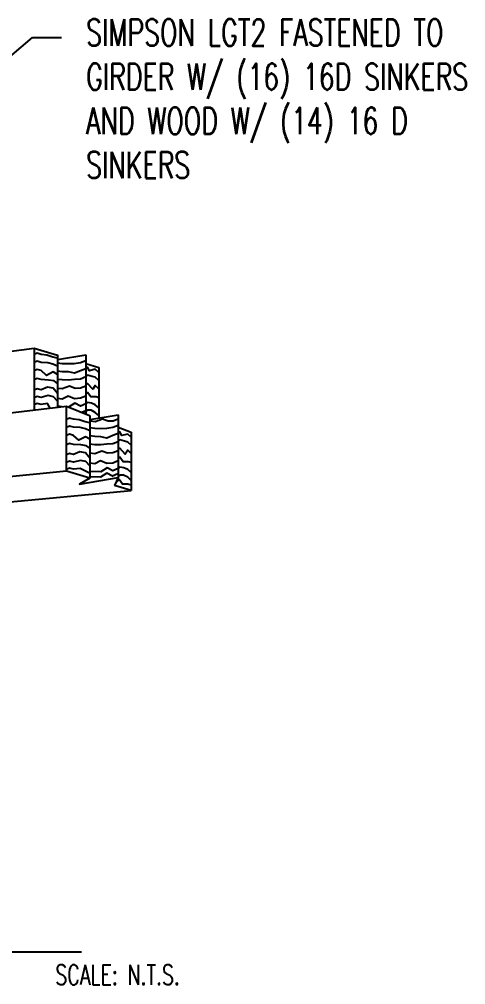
# Model space of a CAD drawing. Header units: inches. Extents: x -25328 to 8149, y -5530 to 4336.
# Drawn here: x -8485 to -8383.8, y 1950.6 to 2169.4 of the extents above; entities that cross this region are included whole.
import ezdxf

# ---------------------------------------------------------------- set-up
doc = ezdxf.new("R2010")
doc.units = ezdxf.units.IN
doc.header["$LTSCALE"] = 16
doc.header["$MEASUREMENT"] = 0
doc.layers.get('0').update_dxf_attribs({"linetype": 'CONTINUOUS'})
for name, color, linetype in [('BLOCK', 8, 'CONTINUOUS'), ('HATCH', 8, 'CONTINUOUS'), ('TEXT', 11, 'CONTINUOUS'), ('TEXT ROOM', 3, 'CONTINUOUS'), ('wall-external', 6, 'CONTINUOUS')]:
    doc.layers.add(name, color=color, linetype=linetype)
doc.styles.add('PAYTAS RM', font='romans.shx', dxfattribs={"width": 0.7, "height": 4.5})
doc.styles.add('PAYTS NOTES', font='romans.shx', dxfattribs={"width": 0.7, "height": 4.5})
doc.dimstyles.new('DIM- PAYTAS', dxfattribs={"dimscale": 48, "dimtxt": 0.1, "dimasz": 0.0625, "dimexe": 0.125, "dimexo": 0.125, "dimgap": 0.125, "dimtad": 1, "dimdec": 1, "dimzin": 3, "dimdsep": 46, "dimlunit": 4, "dimtxsty": 'PAYTAS RM', "dimblk": 'ARCHTICK', "dimcen": 0.09, "dimdle": 0.125, "dimclrd": 5, "dimclre": 5, "dimclrt": 11, "dimadec": 0, "dimazin": 0, "dimtfac": 1, "dimtdec": 1, "dimtofl": 0, "dimtmove": 2, "dimatfit": 3, "dimfxl": 0, "dimfrac": 2, "dimtolj": 1, "dimtzin": 3, "dimarcsym": 0})

# ---------------------------------------------------------------- blocks, each defined once
blk = doc.blocks.new('_ArchTick')
at = {"color": 0, "linetype": 'ByBlock', "const_width": 0.15}
blk.add_lwpolyline([(-0.5, -0.5), (0.5, 0.5)], dxfattribs=at)

msp = doc.modelspace()

# ---------------------------------------------------------------- linework, layer by layer
at = {"layer": 'HATCH'}
for points in [[(-8476.33928329, 2092.61976477), (-8477.44558334, 2092.86109039), (-8478.77343296, 2093.2834099), (-8480.04092659, 2093.46440446), (-8481.00663531, 2093.70573008), (-8481.6830431, 2093.40407272)], [(-8469.93880519, 2092.01645137), (-8471.16847516, 2091.53380012), (-8472.55668175, 2091.35280623), (-8473.88453137, 2091.29247449), (-8475.27273797, 2091.35280623), (-8476.33928329, 2091.47346905)], [(-8476.33928329, 2090.80982324), (-8477.38522636, 2091.23214342), (-8478.53200603, 2091.53380012), (-8480.04092659, 2091.65446293), (-8481.00663531, 2091.89578856), (-8481.6830431, 2091.59413119)], [(-8476.33928329, 2088.93955064), (-8477.32487037, 2089.48253297), (-8478.83378994, 2088.69822502), (-8480.04092659, 2089.78419033), (-8481.00663531, 2090.02551596), (-8481.6830431, 2089.72385859)], [(-8469.93880519, 2090.20650984), (-8471.16847516, 2089.72385859), (-8472.49632477, 2089.18087627), (-8473.88453137, 2089.48253297), (-8475.27273797, 2089.54286471), (-8476.33928329, 2089.66352752)], [(-8467.00274571, 2089.36187082), (-8467.78849413, 2090.08584703), (-8469.11634375, 2089.72385859), (-8469.53884162, 2090.56849828), (-8469.93880519, 2090.20650984)], [(-8476.33928329, 2086.88828349), (-8477.14379943, 2087.43126648), (-8478.41129206, 2087.61226037), (-8480.04092659, 2087.73292318), (-8481.00663531, 2087.97424881), (-8481.6830431, 2087.67259144)], [(-8469.93880519, 2088.33623725), (-8471.16847516, 2087.85358599), (-8472.49632477, 2087.79325492), (-8473.88453137, 2087.61226037), (-8475.27273797, 2087.67259211), (-8476.33928329, 2087.79325492)], [(-8467.00274571, 2087.5519293), (-8467.78849413, 2088.27590551), (-8468.51277592, 2088.45690006), (-8469.53884162, 2088.75855676), (-8469.93880519, 2088.39656832)], [(-8476.33928329, 2084.59569138), (-8477.32487037, 2085.80231884), (-8478.65271999, 2086.04364447), (-8480.04092659, 2085.44033107), (-8481.00663531, 2085.6816567), (-8481.6830431, 2085.37999933)], [(-8469.93880519, 2086.28497009), (-8471.16847516, 2085.80231884), (-8472.3756118, 2085.74198777), (-8473.64310444, 2086.22463902), (-8475.27273797, 2085.62132496), (-8476.33928329, 2085.74198777)], [(-8467.00274571, 2085.6816567), (-8467.78849413, 2086.40563291), (-8468.39206196, 2085.56099322), (-8469.53884162, 2086.88828416), (-8469.93880519, 2086.52629572)], [(-8476.33928329, 2082.84608093), (-8477.26451339, 2083.87171517), (-8478.47164904, 2084.11304013), (-8480.04092659, 2083.69072062), (-8481.00663531, 2083.93204624), (-8481.6830431, 2083.63038888)], [(-8469.93880519, 2083.99237798), (-8471.16847516, 2083.50972673), (-8472.49632477, 2083.38906392), (-8473.94488835, 2083.99237732), (-8475.27273797, 2083.32873285), (-8476.33928329, 2083.44939566)], [(-8467.00274571, 2083.63038954), (-8467.60742418, 2083.81138343), (-8468.81455983, 2083.81138343), (-8469.53884162, 2084.83701701), (-8469.93880519, 2084.47502857)], [(-8477.99193575, 2081.2618676), (-8478.59236301, 2082.30309927), (-8480.04092659, 2082.12210472), (-8481.00663531, 2082.36343034), (-8481.6830431, 2082.06177298)], [(-8475.28422428, 2081.58042189), (-8476.33928329, 2081.69978521)], [(-8469.93880519, 2082.24276753), (-8471.16847516, 2081.76011628), (-8472.43596878, 2082.42376142), (-8473.88453137, 2081.51879065), (-8473.91529732, 2081.52012775)], [(-8467.00274571, 2081.33779743), (-8467.78849413, 2082.06177364), (-8468.69384587, 2082.42376142), (-8469.53884162, 2082.5444249), (-8469.93880519, 2082.18243646)], [(-8468.9991346, 2077.93946737), (-8470.10543464, 2078.180793), (-8471.43328426, 2078.60311251), (-8472.70077789, 2078.78410706), (-8473.66648661, 2079.02543269), (-8474.34289441, 2078.72377532)], [(-8469.93880519, 2080.67415163), (-8470.87838413, 2080.30536247)], [(-8470.45693333, 2080.13678215), (-8469.93880519, 2080.22313684), (-8470.05090933, 2079.97437255)], [(-8467.00274571, 2079.58818698), (-8467.78849413, 2080.31216319), (-8468.75420285, 2080.79481444), (-8469.53884162, 2080.79481444), (-8469.93880519, 2080.432826)], [(-8462.47794352, 2078.8444388), (-8463.70761349, 2078.36178755), (-8464.91475013, 2078.30145648), (-8466.18224277, 2078.78410773), (-8467.8118763, 2078.18079366), (-8468.87842162, 2078.30145648)], [(-8468.9991346, 2076.12952585), (-8470.04507766, 2076.55184602), (-8471.19185733, 2076.85350272), (-8472.70077789, 2076.97416554), (-8473.66648661, 2077.21549116), (-8474.34289441, 2076.9138338)], [(-8462.59865649, 2077.33615397), (-8463.82832646, 2076.85350272), (-8465.21653306, 2076.67250884), (-8466.54438267, 2076.6121771), (-8467.93258927, 2076.67250884), (-8468.9991346, 2076.79317165)], [(-8468.9991346, 2074.25925325), (-8469.98472167, 2074.80223557), (-8471.49364124, 2074.01792762), (-8472.70077789, 2075.10389294), (-8473.66648661, 2075.34521856), (-8474.34289441, 2075.0435612)], [(-8462.59865649, 2075.52621245), (-8463.82832646, 2075.0435612), (-8465.15617608, 2074.50057887), (-8466.54438267, 2074.80223557), (-8467.93258927, 2074.86256731), (-8468.9991346, 2074.98323012)], [(-8459.66259701, 2074.68157343), (-8460.44834543, 2075.40554964), (-8461.77619505, 2075.0435612), (-8462.19869293, 2075.88820089), (-8462.59865649, 2075.52621245)], [(-8468.9991346, 2072.2079861), (-8469.80365073, 2072.75096909), (-8471.07114337, 2072.93196297), (-8472.70077789, 2073.05262579), (-8473.66648661, 2073.29395141), (-8474.34289441, 2072.99229405)], [(-8462.59865649, 2073.65593985), (-8463.82832646, 2073.1732886), (-8465.15617608, 2073.11295753), (-8466.54438267, 2072.93196297), (-8467.93258927, 2072.99229471), (-8468.9991346, 2073.11295753)], [(-8459.66259701, 2072.8716319), (-8460.44834543, 2073.59560811), (-8461.17262722, 2073.77660266), (-8462.19869293, 2074.07825936), (-8462.59865649, 2073.71627092)], [(-8468.9991346, 2069.91539399), (-8469.98472167, 2071.12202145), (-8471.31257129, 2071.36334707), (-8472.70077789, 2070.76003368), (-8473.66648661, 2071.0013593), (-8474.34289441, 2070.69970194)], [(-8462.59865649, 2071.6046727), (-8463.82832646, 2071.12202145), (-8465.0354631, 2071.06169037), (-8466.30295574, 2071.54434163), (-8467.93258927, 2070.94102756), (-8468.9991346, 2071.06169037)], [(-8459.66259701, 2071.0013593), (-8460.44834543, 2071.72533551), (-8461.05191326, 2070.88069582), (-8462.19869293, 2072.20798676), (-8462.59865649, 2071.84599832)], [(-8459.66259701, 2068.95009215), (-8460.26727548, 2069.13108604), (-8461.47441114, 2069.13108604), (-8462.19869293, 2070.15671961), (-8462.59865649, 2069.79473117)], [(-8468.9991346, 2068.16578353), (-8469.92436469, 2069.19141777), (-8471.13150035, 2069.43274273), (-8472.70077789, 2069.01042322), (-8473.66648661, 2069.25174885), (-8474.34289441, 2068.95009148)], [(-8462.59865649, 2069.31208059), (-8463.82832646, 2068.82942934), (-8465.15617608, 2068.70876652), (-8466.60473966, 2069.31207992), (-8467.93258927, 2068.64843545), (-8468.9991346, 2068.76909826)], [(-8459.66259701, 2066.65750004), (-8460.44834543, 2067.38147625), (-8461.35369717, 2067.74346402), (-8462.19869293, 2067.8641275), (-8462.59865649, 2067.50213906)], [(-8468.99563078, 2066.43594571), (-8471.25221431, 2067.62280187), (-8472.70077789, 2067.44180732), (-8473.66648661, 2067.68313295), (-8474.34289441, 2067.38147558)], [(-8462.65901248, 2066.35584201), (-8463.88868245, 2065.87319075), (-8465.15617608, 2066.53683589), (-8466.60473867, 2065.63186513), (-8469.05949059, 2065.73854914)], [(-8462.59865649, 2067.56247013), (-8463.82832646, 2067.07981888), (-8465.09582008, 2067.74346402), (-8466.54438267, 2066.83849326), (-8468.9991346, 2066.94517727)], [(-8459.66259701, 2064.90788959), (-8460.44834543, 2065.6318658), (-8461.41405415, 2066.11451705), (-8462.19869293, 2066.11451705), (-8462.59865649, 2065.75252861)], [(-8459.66259701, 2063.82805769), (-8460.44834543, 2064.0632499), (-8461.65548109, 2064.0632499), (-8462.37976288, 2065.08888347), (-8463.09490456, 2064.44164196)]]:
    msp.add_lwpolyline(points, dxfattribs=at)
at = {"layer": 'wall-external', "color": 1}
for p, q in [((-8530.12802451, 2088.41080786), (-8481.6830431, 2094.90343424)), ((-8481.6830431, 2094.90343424), (-8481.6830431, 2080.82761967)), ((-8481.6830431, 2094.90343424), (-8476.33928329, 2093.30030629)), ((-8476.33928329, 2093.37992229), (-8476.33928329, 2081.4562973)), ((-8476.33928329, 2092.29580708), (-8469.93880519, 2093.36255343)), ((-8469.93880519, 2093.36255343), (-8469.93880519, 2080.22313684)), ((-8469.93880519, 2091.38016286), (-8467.00274571, 2090.49934502)), ((-8467.00274571, 2090.49934502), (-8467.00274571, 2079.03235638)), ((-8531.75567734, 2074.93672153), (-8474.34289441, 2081.69116658)), ((-8474.34289441, 2067.01086918), (-8474.34289441, 2081.69116658)), ((-8474.34289441, 2081.69116658), (-8469.08052031, 2079.58621694)), ((-8468.9991346, 2078.6996249), (-8462.59865649, 2079.76637125)), ((-8468.9991346, 2079.63127304), (-8468.9991346, 2065.40774124)), ((-8462.59865649, 2079.76637125), (-8462.59865649, 2065.54283945)), ((-8462.59865649, 2076.99347141), (-8459.66259701, 2075.81904762)), ((-8459.66259701, 2075.81904762), (-8459.66259701, 2062.60677997)), ((-8474.34289441, 2067.01086918), (-8542.00777286, 2060.10628975)), ((-8468.9991346, 2065.40774124), (-8474.34289441, 2067.01086918)), ((-8459.66259701, 2062.60677997), (-8463.41453731, 2063.73236206)), ((-8528.65999477, 2056.20495956), (-8459.66259701, 2062.60677997))]:
    msp.add_line(p, q, dxfattribs=at)
msp.add_lwpolyline([(-8468.9991346, 2065.40774124), (-8471.40683493, 2064.07480971), (-8462.59865649, 2065.54283945), (-8463.41453731, 2063.73236206)], dxfattribs=at)

# ---------------------------------------------------------------- texts
at = {"layer": 'TEXT', "style": 'PAYTS NOTES', "width": 0.7}
msp.add_text('SCALE: N.T.S.', height=4.5, dxfattribs=at).set_placement((-8476.85563268, 1950.5929075))
at = {"layer": 'TEXT', "insert": (-8469.87786661, 2169.41199881), "char_height": 6, "width": 103.4625818877, "attachment_point": 1, "style": 'PAYTS NOTES'}
msp.add_mtext('SIMPSON LGT2 FASTENED TO GIRDER W/ (16) 16D SINKERS AND WOOD W/ (14) 16 D SINKERS', dxfattribs=at)
at = {"layer": 'TEXT ROOM', "style": 'PAYTS NOTES', "width": 0.7}
msp.add_text('%%USIMPSON LGT2 DETAIL      ', height=12, dxfattribs=at).set_placement((-8628.63200915, 1960.45320674))

# ---------------------------------------------------------------- leaders
at = {"layer": 'BLOCK', "linetype": 'Continuous'}
msp.add_leader([(-8535.77362391, 2119.66322793), (-8482.04383809, 2165.26226588), (-8475.44361625, 2165.26226588)], dimstyle='DIM- PAYTAS', override={"dimtad": 0}, dxfattribs=at)

doc.saveas('drawing.dxf')
